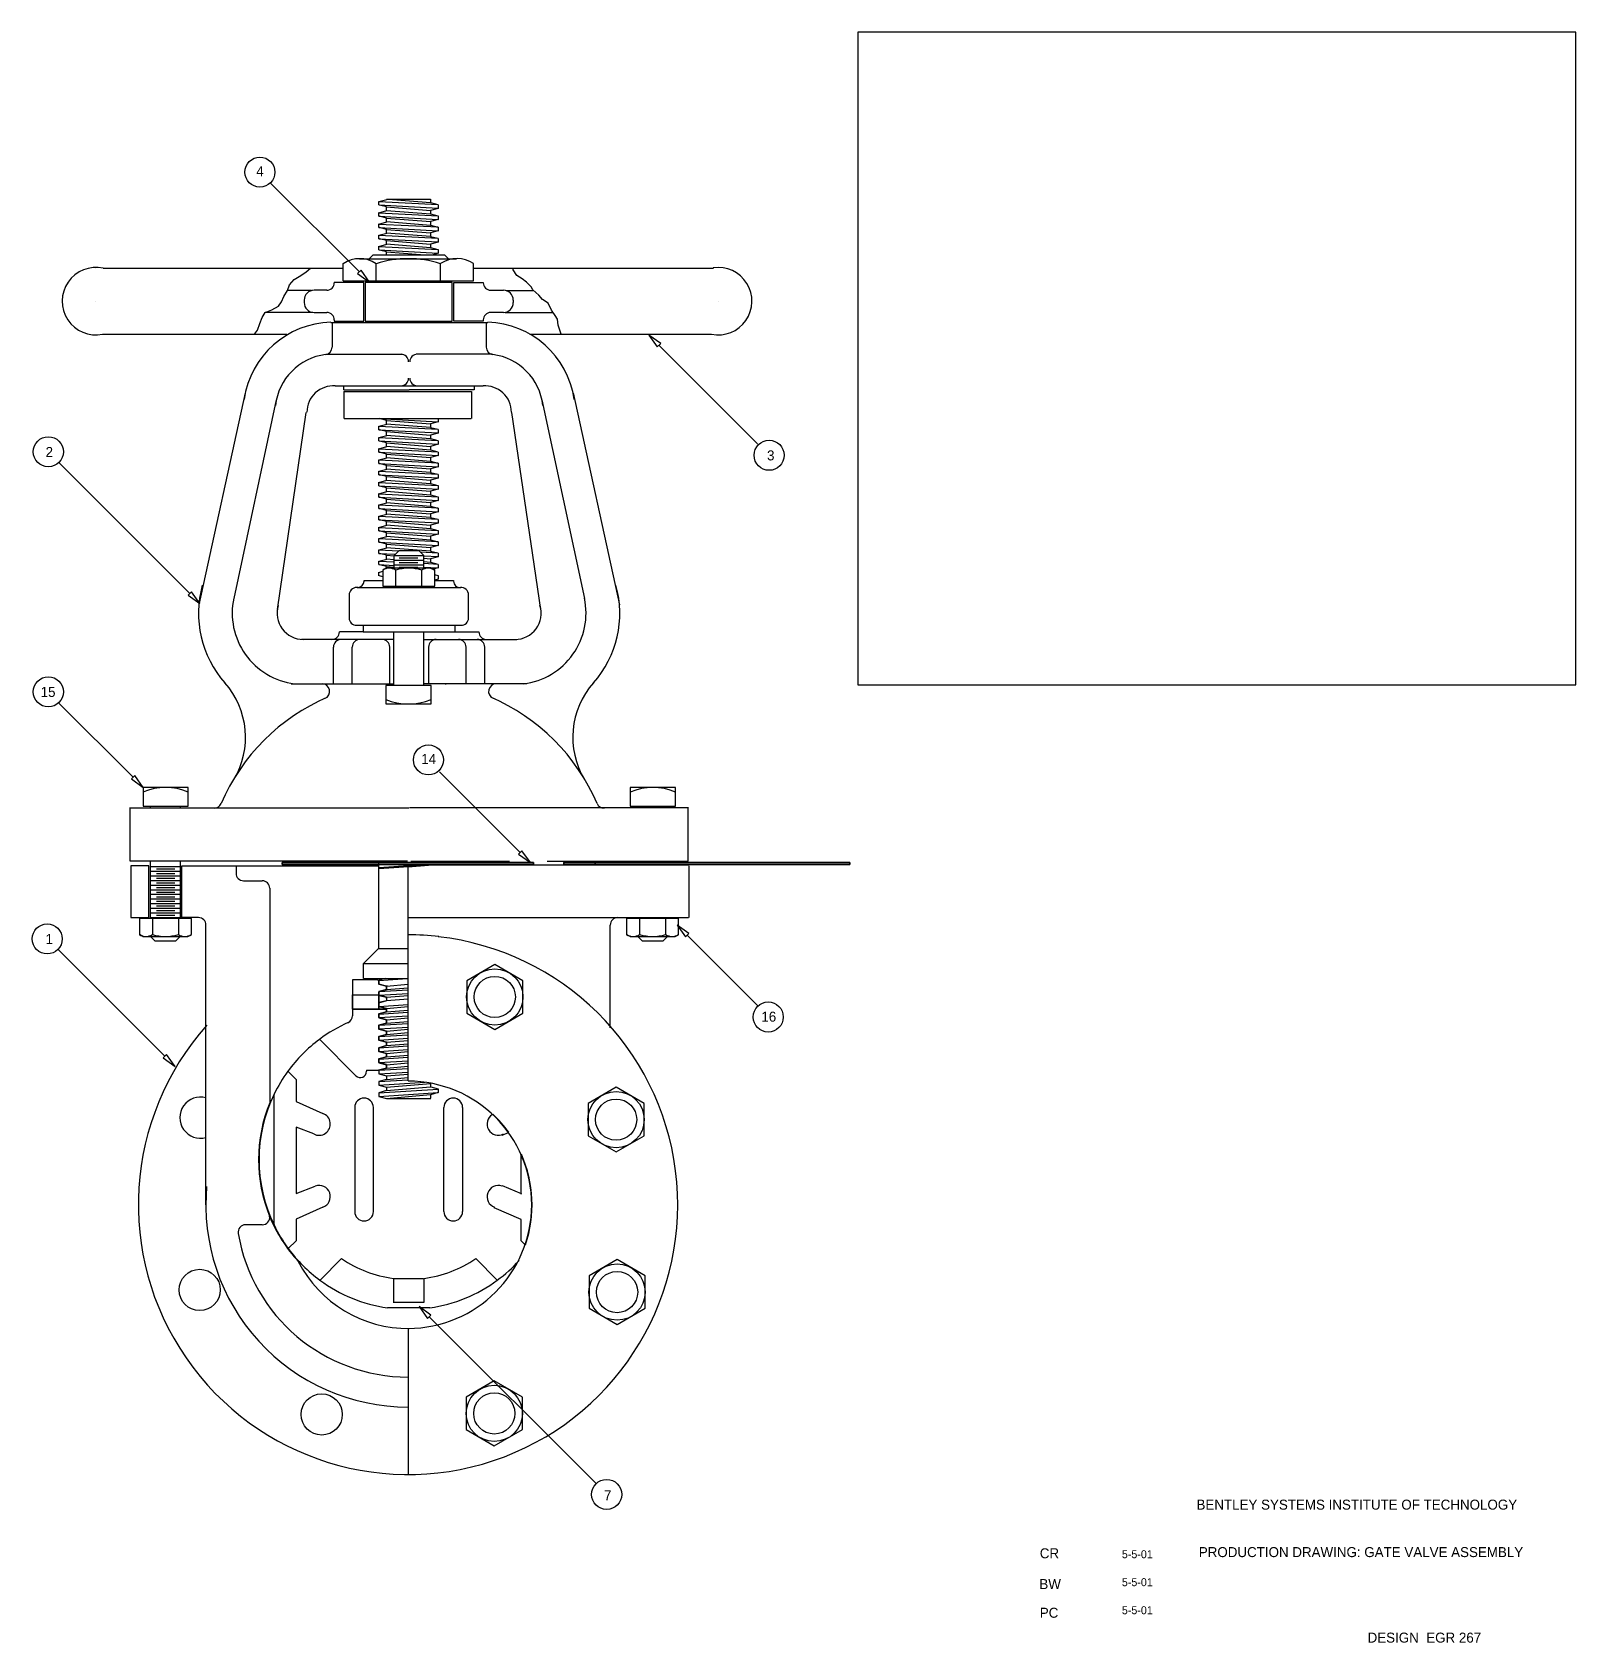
# Model space of a CAD drawing. Extents: x 2.2 to 32.8, y 1 to 21.2.
# Drawn here: x 13.45 to 32.76, y 1.01 to 21.16 of the extents above; entities that cross this region are included whole.
import ezdxf

# ---------------------------------------------------------------- set-up
doc = ezdxf.new("R2010")
doc.units = 0
for name, color, linetype in [('Body', 7, 'Continuous'), ('Bolts', 7, 'Continuous'), ('BOM', 7, 'Continuous'), ('Border', 7, 'Continuous'), ('Border_outline', 7, 'Continuous'), ('ClipShape', 7, 'Continuous'), ('level63', 7, 'Continuous'), ('Packing G', 7, 'Continuous'), ('Seals', 7, 'Continuous'), ('Stem', 7, 'Continuous'), ('TitleBlock', 7, 'Continuous'), ('TitleBlockText', 7, 'Continuous')]:
    doc.layers.add(name, color=color, linetype=linetype)

msp = doc.modelspace()

# ---------------------------------------------------------------- linework, layer by layer
at = {"layer": 'Body'}
for p, q in [((15.997, 10.732), (17.774, 10.732)), ((21.658, 10.739), (18.145, 10.739)), ((18.145, 10.739), (18.145, 9.035)), ((21.663, 10.732), (21.663, 10.085)), ((16.091, 10.545), (16.325, 10.545)), ((16.419, 10.451), (16.419, 7.767)), ((18.152, 10.085), (21.661, 10.085)), ((15.621, 6.491), (15.621, 9.991)), ((20.68, 8.706), (20.68, 9.991)), ((18.145, 9.035), (18.145, 8.042)), ((15.629, 6.72), (15.621, 6.491)), ((16.419, 6.345), (16.419, 6.334)), ((16.325, 6.241), (16.117, 6.241)), ((18.15, 4.945), (18.15, 4.335)), ((18.15, 4.335), (18.15, 3.96)), ((18.15, 3.96), (18.15, 3.116))]:
    msp.add_line(p, q, dxfattribs=at)
msp.add_lwpolyline([(14.68, 10.732), (14.68, 10.085), (14.907, 10.085), (14.907, 10.732)], close=True, dxfattribs=at)
msp.add_lwpolyline([(15.527, 10.085), (15.318, 10.085), (15.318, 10.087), (15.318, 10.731), (15.318, 10.732), (15.997, 10.732), (15.997, 10.639)], dxfattribs=at)
for centre in [(15.542, 5.425), (17.069, 3.867)]:
    msp.add_circle(centre, 0.258, dxfattribs=at)
for centre, radius, start, end in [((16.091, 10.639), 0.0938, 180, 270), ((16.325, 10.451), 0.0938, 0, 90), ((15.527, 9.991), 0.0938, 0, 90), ((20.774, 9.991), 0.0938, 90, 180), ((18.15, 6.491), 3.375, 138.2683, 83.5769), ((18.152, 6.494), 3.375, 83.4661, 90), ((18.15, 6.491), 3.375, 120.7359, 120.8594), ((18.15, 6.491), 1.547, 270, 90), ((15.552, 7.581), 0.258, 74.5036, 285.4964), ((18.162, 7.056), 1.883, 157.8143, 202.1099), ((18.15, 6.491), 2.531, 174.8091, 270), ((16.325, 6.334), 0.0938, 270, 8.1139), ((18.162, 7.056), 1.883, 202.1099, 222.6303), ((16.117, 6.147), 0.0938, 90, 189.6138), ((18.15, 6.491), 2.156, 189.6138, 270), ((18.152, 6.489), 1.547, 207.2388, 270.6204)]:
    msp.add_arc(centre, radius, start, end, dxfattribs=at)
at = {"layer": 'Bolts'}
for p, q in [((17.338, 18.052), (17.338, 18.267)), ((17.544, 18.329), (18.754, 18.329)), ((17.75, 18.052), (17.75, 18.267)), ((18.557, 18.052), (18.557, 18.267)), ((18.969, 18.052), (18.969, 18.267)), ((17.338, 18.052), (18.969, 18.052)), ((17.975, 14.616), (18.037, 14.678)), ((17.975, 14.616), (18.344, 14.616)), ((17.975, 14.457), (17.975, 14.616)), ((17.975, 14.558), (18.344, 14.558)), ((18.038, 14.678), (18.284, 14.678)), ((18.038, 14.587), (18.271, 14.587)), ((18.038, 14.529), (18.271, 14.529)), ((18.345, 14.617), (18.284, 14.678)), ((18.345, 14.457), (18.345, 14.616)), ((17.875, 14.456), (17.832, 14.431)), ((17.833, 14.433), (17.833, 14.232)), ((18.441, 14.456), (17.875, 14.456)), ((17.975, 14.5), (18.344, 14.5)), ((17.995, 14.232), (17.995, 14.431)), ((18.038, 14.471), (18.271, 14.471)), ((18.321, 14.232), (18.321, 14.431)), ((18.441, 14.456), (18.483, 14.432)), ((18.483, 14.232), (18.483, 14.433)), ((17.833, 14.232), (18.483, 14.232)), ((17.973, 14.213), (17.973, 14.224)), ((18.344, 14.224), (18.344, 14.213)), ((17.973, 12.989), (17.973, 13.661)), ((18.344, 13.661), (18.344, 12.989)), ((18.438, 12.989), (17.871, 12.989)), ((17.871, 12.989), (17.871, 12.757)), ((18.438, 12.757), (18.438, 12.989)), ((17.871, 12.757), (18.438, 12.757)), ((15.4, 11.712), (14.833, 11.712)), ((14.833, 11.712), (14.833, 11.479)), ((15.4, 11.479), (15.4, 11.712)), ((21.497, 11.712), (20.93, 11.712)), ((20.93, 11.712), (20.93, 11.479)), ((21.497, 11.479), (21.497, 11.712)), ((14.833, 11.479), (15.4, 11.479)), ((14.927, 11.458), (14.927, 11.479)), ((15.298, 11.479), (15.298, 11.458)), ((20.93, 11.479), (21.497, 11.479)), ((21.024, 11.46), (21.024, 11.479)), ((21.395, 11.479), (21.395, 11.46)), ((14.927, 10.073), (14.927, 10.791)), ((15.298, 10.72), (14.927, 10.72)), ((15.233, 10.691), (15, 10.691)), ((15.298, 10.791), (15.298, 10.073)), ((15.298, 10.662), (14.927, 10.662)), ((15.298, 10.604), (14.927, 10.604)), ((15.298, 10.546), (14.927, 10.546)), ((15.298, 10.487), (14.927, 10.487)), ((15.233, 10.633), (15, 10.633)), ((15.233, 10.575), (15, 10.575)), ((15.233, 10.516), (15, 10.516)), ((15.298, 10.429), (14.927, 10.429)), ((15.298, 10.371), (14.927, 10.371)), ((15.298, 10.314), (14.927, 10.314)), ((15.233, 10.458), (15, 10.458)), ((15.233, 10.4), (15, 10.4)), ((15, 10.343), (15.233, 10.343)), ((15.233, 10.285), (15, 10.285)), ((15.298, 10.256), (14.927, 10.256)), ((15.298, 10.198), (14.927, 10.198)), ((15.298, 10.14), (14.927, 10.14)), ((15.298, 10.082), (14.927, 10.082)), ((15.233, 10.227), (15, 10.227)), ((15.233, 10.169), (15, 10.169)), ((15.233, 10.111), (15, 10.111)), ((21.024, 10.073), (21.024, 10.085)), ((21.395, 10.082), (21.024, 10.082)), ((21.395, 10.085), (21.395, 10.073)), ((14.788, 10.073), (14.788, 9.872)), ((15.438, 10.073), (14.788, 10.073)), ((14.95, 10.073), (14.95, 9.874)), ((15.275, 10.073), (15.275, 9.876)), ((15.438, 9.872), (15.438, 10.073)), ((20.885, 10.073), (20.885, 9.872)), ((21.535, 10.073), (20.885, 10.073)), ((21.047, 10.073), (21.047, 9.871)), ((21.372, 10.073), (21.372, 9.872)), ((21.535, 9.872), (21.535, 10.073)), ((14.83, 9.848), (14.788, 9.873)), ((14.83, 9.848), (15.395, 9.848)), ((14.927, 9.848), (14.985, 9.79)), ((15.24, 9.79), (14.985, 9.79)), ((15.298, 9.848), (15.24, 9.79)), ((15.395, 9.848), (15.439, 9.874)), ((20.927, 9.848), (20.885, 9.873)), ((20.927, 9.848), (21.492, 9.848)), ((21.024, 9.848), (21.082, 9.79)), ((21.337, 9.79), (21.082, 9.79)), ((21.395, 9.848), (21.337, 9.79)), ((21.492, 9.848), (21.536, 9.874))]:
    msp.add_line(p, q, dxfattribs=at)
for points in [[(18.884, 9.294), (18.884, 8.888), (19.235, 8.685), (19.587, 8.888), (19.587, 9.294), (19.235, 9.497)], [(20.402, 7.759), (20.402, 7.354), (20.753, 7.151), (21.105, 7.354), (21.105, 7.759), (20.753, 7.962)], [(20.414, 5.601), (20.414, 5.195), (20.765, 4.992), (21.117, 5.195), (21.117, 5.601), (20.765, 5.804)], [(19.229, 3.474), (19.58, 3.677), (19.58, 4.083), (19.229, 4.286), (18.877, 4.083), (18.877, 3.677)]]:
    msp.add_lwpolyline(points, close=True, dxfattribs=at)
for centre, radius in [((19.235, 9.091), 0.352), ((19.235, 9.091), 0.258), ((20.753, 7.556), 0.352), ((20.753, 7.556), 0.258), ((20.765, 5.398), 0.352), ((20.765, 5.398), 0.258), ((19.229, 3.88), 0.352), ((19.229, 3.88), 0.258)]:
    msp.add_circle(centre, radius, dxfattribs=at)
for centre, radius, start, end in [((17.544, 17.959), 0.37, 56.1665, 123.8335), ((18.153, 17.001), 1.328, 72.3281, 107.6719), ((18.763, 17.96), 0.37, 56.1112, 123.8888), ((17.914, 14.302), 0.154, 58.1296, 121.8704), ((18.158, 13.875), 0.581, 73.7417, 106.2583), ((18.402, 14.302), 0.154, 58.1296, 121.8704), ((18.155, 13.478), 0.721, 246.8309, 293.1691), ((15.116, 10.991), 0.721, 66.8309, 113.1691), ((21.213, 10.991), 0.721, 66.8309, 113.1691), ((14.869, 10.002), 0.154, 238.1296, 301.8704), ((15.113, 10.429), 0.581, 253.7417, 286.2583), ((15.357, 10.002), 0.154, 238.1296, 301.8704), ((20.966, 10.002), 0.154, 238.1296, 301.8704), ((21.21, 10.429), 0.581, 253.7417, 286.2583), ((21.453, 10.002), 0.154, 238.1296, 301.8704)]:
    msp.add_arc(centre, radius, start, end, dxfattribs=at)
at = {"layer": 'BOM'}
for p, q in [((17.54, 18.163), (16.427, 19.275)), ((21.289, 17.245), (22.522, 16.014)), ((15.417, 14.14), (13.775, 15.781)), ((14.709, 11.841), (13.777, 12.773)), ((19.553, 10.9), (18.545, 11.908)), ((15.107, 8.349), (13.767, 9.688)), ((21.643, 9.863), (22.526, 8.981)), ((18.414, 5.089), (20.502, 3.002))]:
    msp.add_line(p, q, dxfattribs=at)
for points in [[(23.778, 12.998), (32.762, 12.998), (32.762, 21.163), (23.778, 21.163)], [(17.561, 18.184), (17.519, 18.142), (17.668, 18.036)], [(21.268, 17.224), (21.311, 17.267), (21.162, 17.373)], [(15.438, 14.161), (15.396, 14.119), (15.544, 14.013)], [(14.73, 11.863), (14.688, 11.82), (14.836, 11.714)], [(19.575, 10.921), (19.532, 10.878), (19.681, 10.772)], [(21.622, 9.842), (21.665, 9.884), (21.516, 9.99)], [(15.128, 8.37), (15.086, 8.328), (15.235, 8.222)], [(18.393, 5.067), (18.435, 5.11), (18.287, 5.216)]]:
    msp.add_lwpolyline(points, close=True, dxfattribs=at)
for centre in [(16.296, 19.412), (13.648, 15.913), (22.668, 15.869), (13.648, 12.909), (18.405, 12.057), (13.634, 9.817), (22.657, 8.84), (20.635, 2.866)]:
    msp.add_circle(centre, 0.188, dxfattribs=at)
at = {"layer": 'Border_outline'}
for p, q in [((17.667, 18.33), (17.712, 18.376)), ((17.712, 18.376), (18.606, 18.376)), ((18.652, 18.33), (18.606, 18.376)), ((17.614, 18.033), (17.614, 17.549)), ((18.703, 18.033), (17.614, 18.033)), ((18.703, 17.549), (18.703, 18.033)), ((17.614, 17.549), (18.703, 17.549)), ((17.347, 16.667), (18.942, 16.667)), ((17.348, 16.669), (17.348, 16.328)), ((18.943, 16.669), (18.943, 16.328)), ((17.349, 16.33), (18.941, 16.33))]:
    msp.add_line(p, q, dxfattribs=at)
at = {"layer": 'ClipShape'}
for p, q in [((14.243, 18.211), (14.243, 18.211)), ((14.334, 18.211), (17.326, 18.211)), ((16.807, 18.12), (16.875, 18.165)), ((16.875, 18.165), (16.928, 18.21)), ((18.968, 18.211), (21.97, 18.211)), ((19.464, 18.188), (19.457, 18.21)), ((19.51, 18.12), (19.464, 18.188)), ((16.642, 17.932), (16.664, 18)), ((16.664, 18), (16.724, 18.067)), ((16.724, 18.067), (16.807, 18.12)), ((17.596, 18.033), (17.227, 18.033)), ((17.227, 18.033), (17.227, 18.028)), ((17.596, 17.549), (17.596, 18.033)), ((18.721, 17.549), (18.721, 18.033)), ((18.721, 18.033), (19.09, 18.033)), ((19.09, 18.033), (19.09, 18.028)), ((19.577, 18.075), (19.51, 18.12)), ((19.63, 18.037), (19.577, 18.075)), ((19.69, 17.977), (19.63, 18.037)), ((19.713, 17.94), (19.69, 17.977)), ((19.788, 17.872), (19.713, 17.94)), ((14.243, 17.797), (14.243, 17.797)), ((16.446, 17.691), (16.529, 17.736)), ((16.529, 17.736), (16.566, 17.789)), ((16.566, 17.789), (16.596, 17.857)), ((16.596, 17.857), (16.642, 17.932)), ((16.943, 17.932), (16.642, 17.932)), ((16.85, 17.809), (16.85, 17.781)), ((17.133, 17.934), (16.975, 17.934)), ((19.184, 17.934), (19.342, 17.934)), ((19.382, 17.932), (19.72, 17.932)), ((19.467, 17.809), (19.467, 17.781)), ((19.833, 17.819), (19.788, 17.872)), ((19.901, 17.774), (19.833, 17.819)), ((19.946, 17.684), (19.901, 17.774)), ((22.031, 17.797), (22.031, 17.797)), ((16.295, 17.518), (16.325, 17.594)), ((16.325, 17.594), (16.363, 17.654)), ((16.363, 17.654), (16.446, 17.691)), ((16.958, 17.654), (16.363, 17.654)), ((16.975, 17.656), (17.133, 17.656)), ((17.227, 17.562), (17.227, 17.549)), ((17.227, 17.549), (17.596, 17.549)), ((19.09, 17.549), (18.721, 17.549)), ((19.09, 17.562), (19.09, 17.549)), ((19.342, 17.656), (19.184, 17.656)), ((19.366, 17.654), (19.961, 17.654)), ((19.991, 17.616), (19.946, 17.684)), ((20.021, 17.571), (19.991, 17.616)), ((20.029, 17.496), (20.021, 17.571)), ((14.326, 17.383), (16.634, 17.383)), ((16.228, 17.383), (16.265, 17.436)), ((16.265, 17.436), (16.295, 17.518)), ((17.199, 17.383), (17.2, 17.383)), ((19.674, 17.383), (21.948, 17.383)), ((20.051, 17.436), (20.029, 17.496)), ((20.067, 17.383), (20.051, 17.436))]:
    msp.add_line(p, q, dxfattribs=at)
for centre, radius, start, end in [((14.243, 17.797), 0.422, 77.505, 281.2984), ((22.031, 17.797), 0.422, 258.6902, 98.5365), ((17.133, 18.028), 0.0938, 270, 0), ((19.184, 18.028), 0.0938, 180, 270), ((16.975, 17.809), 0.125, 90, 180), ((16.975, 17.781), 0.125, 180, 270), ((19.342, 17.809), 0.125, 0, 90), ((19.342, 17.781), 0.125, 270, 0), ((17.133, 17.562), 0.0938, 0, 90), ((19.184, 17.562), 0.0938, 90, 180)]:
    msp.add_arc(centre, radius, start, end, dxfattribs=at)
at = {"layer": 'level63'}
for p, q in [((16.576, 10.774), (16.576, 10.747)), ((19.719, 10.774), (16.576, 10.774)), ((16.576, 10.747), (19.719, 10.747)), ((19.719, 10.747), (19.719, 10.774)), ((20.099, 10.777), (20.099, 10.747)), ((20.491, 10.774), (20.1, 10.774)), ((20.1, 10.748), (20.491, 10.748)), ((20.491, 10.748), (20.491, 10.774)), ((23.676, 10.774), (20.492, 10.774)), ((20.492, 10.774), (20.492, 10.747)), ((20.492, 10.747), (23.676, 10.747)), ((23.676, 10.747), (23.676, 10.774))]:
    msp.add_line(p, q, dxfattribs=at)
for points in [[(16.576, 10.774), (19.719, 10.774), (19.719, 10.747), (16.576, 10.747)], [(20.1, 10.774), (20.491, 10.774), (20.491, 10.748), (20.1, 10.748)], [(20.492, 10.774), (23.676, 10.774), (23.676, 10.747), (20.492, 10.747)]]:
    msp.add_lwpolyline(points, close=True, dxfattribs=at)
at = {"layer": 'Packing G'}
for p, q in [((17.412, 14.121), (17.412, 13.835)), ((17.521, 14.215), (17.506, 14.215)), ((17.512, 14.213), (18.811, 14.213)), ((17.599, 14.293), (17.599, 14.302)), ((17.599, 14.302), (17.833, 14.302)), ((18.485, 14.302), (18.72, 14.302)), ((18.72, 14.302), (18.72, 14.292)), ((18.907, 13.835), (18.907, 14.121)), ((17.506, 13.742), (18.813, 13.742)), ((17.587, 13.742), (17.587, 13.658)), ((18.737, 13.742), (18.737, 13.658)), ((17.588, 13.661), (18.739, 13.661))]:
    msp.add_line(p, q, dxfattribs=at)
for centre, radius, start, end in [((17.506, 14.121), 0.0938, 90, 180), ((17.521, 14.293), 0.0781, 270, 0), ((18.798, 14.292), 0.0781, 180, 274.9957), ((18.813, 14.121), 0.0938, 0, 94.9957), ((17.506, 13.835), 0.0938, 180, 270), ((18.813, 13.835), 0.0938, 270, 0)]:
    msp.add_arc(centre, radius, start, end, dxfattribs=at)
at = {"layer": 'Seals'}
for p, q in [((17.458, 9.119), (17.785, 9.119)), ((17.458, 8.939), (17.875, 8.939))]:
    msp.add_line(p, q, dxfattribs=at)
for points in [[(17.454, 9.119), (17.783, 9.119), (17.783, 8.938), (17.454, 8.938)], [(17.783, 9.111), (17.878, 9.087), (17.878, 9.044), (17.783, 9.02)], [(17.783, 8.971), (17.878, 8.946), (17.878, 8.938), (17.783, 8.938)]]:
    msp.add_lwpolyline(points, close=True, dxfattribs=at)
at = {"layer": 'Stem'}
for p, q in [((17.784, 19.045), (17.883, 19.071)), ((17.784, 19.001), (17.784, 19.046)), ((17.784, 19.045), (18.526, 19.008)), ((17.784, 19.001), (18.526, 18.96)), ((17.878, 18.977), (17.794, 19)), ((17.878, 18.933), (17.878, 18.979)), ((17.878, 18.977), (18.432, 18.933)), ((17.879, 19.072), (18.431, 19.072)), ((17.953, 19.069), (18.432, 19.031)), ((18.432, 19.072), (18.432, 19.03)), ((18.432, 19.03), (18.522, 19.006)), ((18.526, 18.959), (18.432, 18.933)), ((18.526, 19.004), (18.526, 18.959)), ((17.784, 18.904), (17.883, 18.931)), ((17.784, 18.86), (17.784, 18.906)), ((17.784, 18.904), (18.526, 18.867)), ((17.784, 18.86), (18.526, 18.82)), ((17.784, 18.763), (17.883, 18.79)), ((17.784, 18.72), (17.784, 18.765)), ((17.784, 18.763), (18.526, 18.726)), ((17.878, 18.837), (17.794, 18.859)), ((17.878, 18.934), (18.432, 18.891)), ((17.878, 18.793), (17.878, 18.838)), ((17.878, 18.837), (18.432, 18.793)), ((17.878, 18.794), (18.432, 18.75)), ((18.432, 18.934), (18.432, 18.889)), ((18.432, 18.889), (18.522, 18.865)), ((18.526, 18.818), (18.432, 18.793)), ((18.432, 18.794), (18.432, 18.748)), ((18.432, 18.748), (18.522, 18.725)), ((18.526, 18.864), (18.526, 18.818)), ((17.784, 18.72), (18.526, 18.679)), ((17.784, 18.623), (17.883, 18.649)), ((17.784, 18.579), (17.784, 18.624)), ((17.784, 18.623), (18.526, 18.586)), ((17.784, 18.579), (18.526, 18.538)), ((17.878, 18.696), (17.794, 18.718)), ((17.878, 18.555), (17.794, 18.578)), ((17.878, 18.652), (17.878, 18.697)), ((17.878, 18.696), (18.432, 18.652)), ((17.878, 18.653), (18.432, 18.609)), ((17.878, 18.511), (17.878, 18.557)), ((17.878, 18.555), (18.432, 18.511)), ((18.526, 18.678), (18.432, 18.652)), ((18.432, 18.653), (18.432, 18.608)), ((18.432, 18.608), (18.522, 18.584)), ((18.526, 18.723), (18.526, 18.678)), ((18.526, 18.582), (18.526, 18.537)), ((17.784, 18.482), (17.883, 18.509)), ((17.784, 18.438), (17.784, 18.484)), ((17.784, 18.482), (18.526, 18.445)), ((17.784, 18.438), (18.526, 18.398)), ((17.878, 18.415), (17.794, 18.437)), ((17.878, 18.513), (18.432, 18.469)), ((17.878, 18.38), (17.878, 18.416)), ((17.878, 18.415), (18.307, 18.381)), ((18.526, 18.537), (18.432, 18.512)), ((18.432, 18.513), (18.432, 18.467)), ((18.432, 18.467), (18.522, 18.444)), ((18.526, 18.396), (18.463, 18.379)), ((18.526, 18.442), (18.526, 18.396)), ((17.784, 16.329), (18.526, 16.288)), ((17.878, 16.305), (17.794, 16.328)), ((18.526, 16.332), (18.526, 16.287)), ((17.784, 16.232), (17.883, 16.259)), ((17.784, 16.188), (17.784, 16.234)), ((17.784, 16.232), (18.526, 16.195)), ((17.784, 16.188), (18.526, 16.148)), ((17.878, 16.165), (17.794, 16.187)), ((17.878, 16.261), (17.878, 16.307)), ((17.878, 16.305), (18.432, 16.261)), ((17.878, 16.263), (18.432, 16.219)), ((17.878, 16.121), (17.878, 16.166)), ((17.878, 16.165), (18.432, 16.121)), ((18.526, 16.287), (18.432, 16.262)), ((18.432, 16.263), (18.432, 16.217)), ((18.432, 16.217), (18.522, 16.194)), ((18.526, 16.146), (18.432, 16.121)), ((18.526, 16.192), (18.526, 16.146)), ((17.784, 16.092), (17.883, 16.118)), ((17.784, 16.048), (17.784, 16.093)), ((17.784, 16.092), (18.526, 16.054)), ((17.784, 16.048), (18.526, 16.007)), ((17.784, 15.951), (17.883, 15.978)), ((17.784, 15.907), (17.784, 15.952)), ((17.784, 15.951), (18.526, 15.914)), ((17.878, 16.024), (17.794, 16.047)), ((17.878, 16.122), (18.432, 16.078)), ((17.878, 15.98), (17.878, 16.026)), ((17.878, 16.024), (18.432, 15.98)), ((17.878, 15.981), (18.432, 15.937)), ((18.432, 16.122), (18.432, 16.077)), ((18.432, 16.077), (18.522, 16.053)), ((18.526, 16.006), (18.432, 15.98)), ((18.432, 15.981), (18.432, 15.936)), ((18.432, 15.936), (18.522, 15.912)), ((18.526, 16.051), (18.526, 16.006)), ((17.784, 15.907), (18.526, 15.867)), ((17.784, 15.81), (17.883, 15.837)), ((17.784, 15.766), (17.784, 15.812)), ((17.784, 15.81), (18.526, 15.773)), ((17.784, 15.766), (18.526, 15.726)), ((17.878, 15.883), (17.794, 15.906)), ((17.878, 15.743), (17.794, 15.765)), ((17.878, 15.84), (17.878, 15.885)), ((17.878, 15.883), (18.432, 15.84)), ((17.878, 15.841), (18.432, 15.797)), ((17.878, 15.699), (17.878, 15.744)), ((17.878, 15.743), (18.432, 15.699)), ((18.526, 15.865), (18.432, 15.84)), ((18.432, 15.841), (18.432, 15.795)), ((18.432, 15.795), (18.522, 15.772)), ((18.526, 15.724), (18.432, 15.699)), ((18.526, 15.91), (18.526, 15.865)), ((18.526, 15.77), (18.526, 15.724)), ((17.784, 15.67), (17.883, 15.696)), ((17.784, 15.626), (17.784, 15.671)), ((17.784, 15.67), (18.526, 15.633)), ((17.784, 15.626), (18.526, 15.585)), ((17.784, 15.529), (17.883, 15.556)), ((17.784, 15.485), (17.784, 15.531)), ((17.784, 15.529), (18.526, 15.492)), ((17.878, 15.602), (17.794, 15.625)), ((17.878, 15.7), (18.432, 15.656)), ((17.878, 15.558), (17.878, 15.604)), ((17.878, 15.602), (18.432, 15.558)), ((17.878, 15.559), (18.432, 15.516)), ((18.432, 15.7), (18.432, 15.655)), ((18.432, 15.655), (18.522, 15.631)), ((18.526, 15.584), (18.432, 15.558)), ((18.432, 15.559), (18.432, 15.514)), ((18.526, 15.629), (18.526, 15.584)), ((17.784, 15.485), (18.526, 15.445)), ((17.784, 15.388), (17.883, 15.415)), ((17.784, 15.345), (17.784, 15.39)), ((17.784, 15.388), (18.526, 15.351)), ((17.784, 15.345), (18.526, 15.304)), ((17.878, 15.462), (17.794, 15.484)), ((17.878, 15.321), (17.794, 15.343)), ((17.878, 15.418), (17.878, 15.463)), ((17.878, 15.462), (18.432, 15.418)), ((17.878, 15.419), (18.432, 15.375)), ((17.878, 15.277), (17.878, 15.322)), ((17.878, 15.321), (18.432, 15.277)), ((18.432, 15.514), (18.522, 15.49)), ((18.526, 15.443), (18.432, 15.418)), ((18.432, 15.419), (18.432, 15.373)), ((18.432, 15.373), (18.522, 15.35)), ((18.526, 15.489), (18.526, 15.443)), ((18.526, 15.348), (18.526, 15.303)), ((17.784, 15.248), (17.883, 15.274)), ((17.784, 15.204), (17.784, 15.249)), ((17.784, 15.248), (18.526, 15.211)), ((17.784, 15.204), (18.526, 15.163)), ((17.784, 15.107), (17.883, 15.134)), ((17.878, 15.18), (17.794, 15.203)), ((17.878, 15.278), (18.432, 15.234)), ((17.878, 15.136), (17.878, 15.182)), ((17.878, 15.18), (18.432, 15.136)), ((17.878, 15.138), (18.432, 15.094)), ((18.526, 15.303), (18.432, 15.277)), ((18.432, 15.278), (18.432, 15.233)), ((18.432, 15.233), (18.522, 15.209)), ((18.526, 15.162), (18.432, 15.137)), ((18.432, 15.138), (18.432, 15.092)), ((18.526, 15.207), (18.526, 15.162)), ((17.784, 15.063), (17.784, 15.109)), ((17.784, 15.107), (18.526, 15.07)), ((17.784, 15.063), (18.526, 15.023)), ((17.784, 14.967), (17.883, 14.993)), ((17.784, 14.923), (17.784, 14.968)), ((17.784, 14.967), (18.526, 14.929)), ((17.784, 14.923), (18.526, 14.882)), ((17.878, 15.04), (17.794, 15.062)), ((17.878, 14.899), (17.794, 14.922)), ((17.878, 14.996), (17.878, 15.041)), ((17.878, 15.04), (18.432, 14.996)), ((17.878, 14.997), (18.432, 14.953)), ((18.432, 15.092), (18.522, 15.069)), ((18.526, 15.021), (18.432, 14.996)), ((18.432, 14.997), (18.432, 14.952)), ((18.432, 14.952), (18.522, 14.928)), ((18.526, 15.067), (18.526, 15.021)), ((18.526, 14.926), (18.526, 14.881)), ((17.784, 14.826), (17.883, 14.853)), ((17.784, 14.782), (17.784, 14.827)), ((17.784, 14.826), (18.526, 14.789)), ((17.784, 14.782), (18.526, 14.742)), ((17.784, 14.685), (17.883, 14.712)), ((17.878, 14.758), (17.794, 14.781)), ((17.878, 14.855), (17.878, 14.901)), ((17.878, 14.899), (18.432, 14.855)), ((17.878, 14.856), (18.432, 14.812)), ((17.878, 14.715), (17.878, 14.76)), ((17.878, 14.758), (18.432, 14.715)), ((17.878, 14.716), (18.432, 14.672)), ((18.526, 14.881), (18.432, 14.855)), ((18.432, 14.856), (18.432, 14.811)), ((18.432, 14.811), (18.522, 14.787)), ((18.526, 14.74), (18.432, 14.715)), ((18.432, 14.716), (18.432, 14.67)), ((18.526, 14.785), (18.526, 14.74)), ((17.784, 14.641), (17.784, 14.687)), ((17.784, 14.685), (18.033, 14.673)), ((17.784, 14.641), (17.987, 14.63)), ((17.784, 14.545), (17.883, 14.571)), ((17.784, 14.501), (17.784, 14.546)), ((17.784, 14.545), (17.974, 14.535)), ((17.878, 14.618), (17.794, 14.64)), ((17.878, 14.574), (17.878, 14.619)), ((17.878, 14.618), (17.974, 14.61)), ((17.878, 14.575), (17.974, 14.567)), ((18.302, 14.659), (18.526, 14.648)), ((18.346, 14.611), (18.526, 14.601)), ((18.346, 14.581), (18.432, 14.574)), ((18.346, 14.538), (18.432, 14.531)), ((18.346, 14.517), (18.526, 14.508)), ((18.432, 14.67), (18.522, 14.647)), ((18.526, 14.599), (18.432, 14.574)), ((18.432, 14.575), (18.432, 14.53)), ((18.432, 14.53), (18.522, 14.506)), ((18.526, 14.645), (18.526, 14.599)), ((17.784, 14.501), (17.974, 14.49)), ((17.784, 14.404), (17.833, 14.417)), ((17.784, 14.36), (17.784, 14.406)), ((17.878, 14.477), (17.794, 14.5)), ((17.835, 14.348), (17.794, 14.359)), ((17.878, 14.456), (17.878, 14.479)), ((17.878, 14.477), (17.974, 14.47)), ((18.346, 14.47), (18.526, 14.46)), ((18.526, 14.459), (18.463, 14.442)), ((18.482, 14.376), (18.522, 14.365)), ((18.526, 14.318), (18.483, 14.307)), ((18.526, 14.504), (18.526, 14.459)), ((18.526, 14.364), (18.526, 14.318)), ((17.78, 10.789), (17.78, 9.696)), ((17.783, 10.712), (18.217, 10.739)), ((17.785, 10.697), (18.405, 10.739)), ((18.291, 10.739), (18.137, 10.739)), ((18.404, 10.739), (18.137, 10.739)), ((18.151, 10.718), (18.405, 10.739)), ((18.152, 10.718), (18.398, 10.739)), ((18.153, 10.725), (18.386, 10.739)), ((18.153, 10.726), (18.36, 10.739)), ((18.153, 10.723), (18.346, 10.739)), ((18.153, 10.729), (18.289, 10.739)), ((17.592, 9.508), (17.781, 9.696)), ((17.781, 9.696), (18.152, 9.696)), ((17.592, 9.508), (18.152, 9.508)), ((17.592, 9.321), (17.592, 9.508)), ((17.591, 9.321), (18.152, 9.321)), ((17.783, 9.298), (18.137, 9.321)), ((17.864, 9.321), (17.783, 9.3)), ((17.783, 9.298), (17.783, 9.253)), ((17.783, 9.253), (17.879, 9.227)), ((17.879, 9.185), (17.783, 9.159)), ((17.783, 9.158), (18.152, 9.181)), ((17.783, 9.158), (17.783, 9.112)), ((17.783, 9.157), (17.791, 9.158)), ((17.783, 9.113), (18.152, 9.136)), ((17.783, 9.113), (17.789, 9.113)), ((17.783, 9.112), (17.879, 9.087)), ((17.879, 9.228), (18.153, 9.251)), ((17.879, 9.23), (17.879, 9.185)), ((17.879, 9.185), (18.152, 9.207)), ((17.879, 9.087), (18.152, 9.11)), ((17.879, 9.09), (17.879, 9.044)), ((17.88, 9.229), (17.892, 9.23)), ((17.88, 9.185), (17.89, 9.186)), ((17.88, 9.088), (17.886, 9.088)), ((17.879, 9.044), (17.783, 9.018)), ((17.783, 9.017), (17.783, 8.972)), ((17.783, 8.972), (18.152, 8.996)), ((17.783, 8.972), (17.879, 8.946)), ((17.879, 8.904), (17.783, 8.878)), ((17.783, 8.876), (18.152, 8.9)), ((17.783, 8.876), (17.783, 8.831)), ((17.879, 9.045), (18.153, 9.067)), ((17.879, 8.947), (18.152, 8.97)), ((17.879, 8.949), (17.879, 8.904)), ((17.879, 8.904), (18.152, 8.926)), ((17.88, 9.046), (17.886, 9.046)), ((17.783, 8.832), (18.152, 8.855)), ((17.783, 8.831), (17.879, 8.805)), ((17.879, 8.763), (17.783, 8.737)), ((17.783, 8.736), (18.153, 8.759)), ((17.783, 8.736), (17.783, 8.69)), ((17.783, 8.691), (18.151, 8.714)), ((17.783, 8.69), (17.879, 8.665)), ((17.879, 8.806), (18.152, 8.829)), ((17.879, 8.808), (17.879, 8.763)), ((17.879, 8.763), (18.152, 8.786)), ((17.879, 8.665), (18.152, 8.688)), ((17.879, 8.668), (17.879, 8.622)), ((17.879, 8.622), (17.783, 8.596)), ((17.783, 8.595), (18.152, 8.618)), ((17.783, 8.595), (17.783, 8.55)), ((17.783, 8.55), (18.151, 8.574)), ((17.783, 8.55), (17.879, 8.524)), ((17.879, 8.482), (17.783, 8.456)), ((17.783, 8.454), (18.152, 8.478)), ((17.879, 8.623), (18.152, 8.645)), ((17.879, 8.525), (18.152, 8.548)), ((17.879, 8.527), (17.879, 8.482)), ((17.879, 8.482), (18.152, 8.504)), ((17.783, 8.454), (17.783, 8.409)), ((17.783, 8.41), (18.153, 8.433)), ((17.783, 8.409), (17.879, 8.383)), ((17.879, 8.341), (17.783, 8.315)), ((17.783, 8.314), (18.153, 8.337)), ((17.783, 8.314), (17.783, 8.268)), ((17.783, 8.269), (18.153, 8.292)), ((17.783, 8.268), (17.879, 8.243)), ((17.879, 8.384), (18.152, 8.407)), ((17.879, 8.386), (17.879, 8.341)), ((17.879, 8.342), (18.152, 8.364)), ((17.879, 8.243), (18.153, 8.267)), ((17.879, 8.2), (17.781, 8.174)), ((17.783, 8.173), (18.152, 8.197)), ((17.783, 8.173), (17.783, 8.128)), ((17.783, 8.128), (18.153, 8.152)), ((17.783, 8.128), (17.879, 8.102)), ((17.879, 8.246), (17.879, 8.2)), ((17.879, 8.201), (18.151, 8.223)), ((17.879, 8.103), (18.152, 8.126)), ((17.879, 8.105), (17.879, 8.06)), ((17.879, 8.06), (18.152, 8.082)), ((17.879, 8.06), (17.783, 8.034)), ((17.783, 8.033), (18.152, 8.056)), ((17.783, 8.033), (17.783, 7.987)), ((17.783, 7.988), (18.362, 8.024)), ((17.783, 7.987), (17.879, 7.962)), ((17.783, 7.892), (18.526, 7.939)), ((17.879, 7.919), (17.783, 7.893)), ((17.783, 7.847), (18.526, 7.894)), ((17.783, 7.892), (17.783, 7.847)), ((17.879, 7.962), (18.432, 8.009)), ((17.879, 7.92), (18.432, 7.965)), ((17.879, 7.965), (17.879, 7.919)), ((17.879, 7.822), (18.432, 7.869)), ((18.44, 8.011), (18.431, 8.009)), ((18.526, 7.894), (18.431, 7.868)), ((18.432, 8.009), (18.432, 7.964)), ((18.432, 7.869), (18.432, 7.823)), ((18.434, 7.965), (18.526, 7.94)), ((18.526, 7.939), (18.526, 7.894)), ((17.783, 7.847), (17.879, 7.821)), ((17.879, 7.821), (18.433, 7.821))]:
    msp.add_line(p, q, dxfattribs=at)
at = {"layer": 'TitleBlock'}
for p, q in [((17.042, 8.561), (17.497, 8.106)), ((17.63, 8.174), (17.63, 8.161)), ((16.473, 6.24), (16.473, 7.873)), ((16.749, 7.782), (17.083, 7.633)), ((17.482, 7.708), (17.482, 6.405)), ((17.716, 6.405), (17.716, 7.708)), ((18.598, 6.405), (18.598, 7.708)), ((18.833, 7.708), (18.833, 6.405)), ((19.21, 7.626), (19.205, 7.62)), ((19.328, 7.362), (19.406, 7.395)), ((19.566, 6.308), (19.229, 6.454)), ((19.566, 6.04), (19.613, 5.993)), ((17.048, 5.547), (17.318, 5.817)), ((18.997, 5.817), (19.266, 5.547)), ((17.97, 5.569), (18.344, 5.569)), ((18.422, 5.201), (17.892, 5.201))]:
    msp.add_line(p, q, dxfattribs=at)
for points in [[(17.63, 8.174), (17.781, 8.174), (17.783, 8.175), (17.879, 8.2), (17.879, 8.246), (17.783, 8.269), (17.783, 8.315), (17.879, 8.341), (17.879, 8.383), (17.783, 8.41), (17.783, 8.454), (17.879, 8.482), (17.879, 8.524), (17.783, 8.55), (17.783, 8.596), (17.879, 8.622), (17.879, 8.665), (17.783, 8.69), (17.783, 8.736), (17.879, 8.763), (17.879, 8.805), (17.783, 8.832), (17.783, 8.878), (17.879, 8.904), (17.879, 8.946), (17.783, 8.972), (17.783, 9.017), (17.883, 9.046), (17.879, 9.087), (17.786, 9.113), (17.783, 9.157), (17.879, 9.185), (17.879, 9.227), (17.783, 9.253), (17.783, 9.298), (17.759, 9.307), (17.454, 9.307), (17.454, 8.855)], [(16.646, 8.162), (16.749, 8.058), (16.749, 7.782)], [(16.969, 7.377), (16.749, 7.462), (16.749, 6.631), (16.988, 6.725)], [(19.328, 6.73), (19.565, 6.631), (19.565, 6.622), (19.565, 7.122)], [(17.083, 6.46), (16.749, 6.309), (16.749, 6.041), (16.651, 5.943)], [(19.565, 6.039), (19.565, 6.306), (19.566, 6.308)], [(17.966, 5.569), (17.966, 5.274), (17.965, 5.274), (18.35, 5.274), (18.35, 5.274), (18.35, 5.569)]]:
    msp.add_lwpolyline(points, dxfattribs=at)
for centre, radius, start, end in [((18.16, 7.056), 1.875, 113.8852, 126.6311), ((17.36, 8.855), 0.0938, 293.9759, 0), ((18.16, 7.056), 1.875, 126.6311, 143.8851), ((18.16, 7.056), 1.875, 143.8851, 154.1727), ((17.552, 8.161), 0.0781, 225, 0), ((18.16, 7.056), 1.875, 154.1727, 205.8273), ((17.599, 7.708), 0.117, 0.0603, 179.9397), ((18.715, 7.708), 0.117, 0, 180), ((17.036, 7.501), 0.141, 241.6831, 70.3339), ((19.279, 7.501), 0.141, 121.5467, 298.3169), ((18.15, 6.491), 1.552, 35.7383, 46.9508), ((18.15, 6.491), 1.552, 341.1836, 24.0242), ((17.036, 6.592), 0.141, 289.6661, 109.6661), ((19.279, 6.592), 0.141, 70.3339, 250.3339), ((17.599, 6.405), 0.117, 180, 0), ((18.715, 6.405), 0.117, 180, 0), ((18.16, 7.056), 1.875, 205.8273, 216.4145), ((18.16, 7.056), 1.875, 216.4145, 233.6097), ((18.162, 7.056), 1.5, 235.7331, 262.4797), ((18.152, 7.056), 1.5, 277.5642, 304.2669), ((18.154, 7.056), 1.875, 306.3903, 317.653), ((18.16, 7.056), 1.875, 233.6097, 261.7746), ((18.154, 7.056), 1.875, 278.2254, 306.3903)]:
    msp.add_arc(centre, radius, start, end, dxfattribs=at)
at = {"layer": 'TitleBlockText'}
for p, q in [((17.199, 17.536), (17.199, 17.223)), ((19.127, 17.536), (19.127, 17.223)), ((17.183, 17.532), (19.146, 17.532)), ((17.124, 17.134), (18.074, 17.134)), ((19.203, 17.134), (18.253, 17.134)), ((17.239, 16.738), (19.091, 16.738)), ((17.346, 16.689), (17.346, 16.739)), ((18.98, 16.689), (18.98, 16.739)), ((16.113, 16.65), (15.532, 13.997)), ((16.501, 16.562), (15.969, 14.078)), ((17.347, 16.689), (18.162, 16.689)), ((18.979, 16.689), (18.165, 16.689)), ((19.825, 16.562), (20.357, 14.078)), ((20.214, 16.65), (20.795, 13.997)), ((16.515, 13.94), (16.876, 16.404)), ((19.812, 13.94), (19.45, 16.404)), ((17.975, 13.564), (16.815, 13.564)), ((17.29, 13.661), (17.29, 13.659)), ((17.588, 13.661), (17.29, 13.661)), ((18.341, 13.564), (19.512, 13.564)), ((18.739, 13.661), (19.037, 13.661)), ((19.037, 13.661), (19.037, 13.659)), ((17.217, 13.009), (17.217, 13.47)), ((17.451, 13.009), (17.451, 13.47)), ((17.919, 13.47), (17.919, 13.009)), ((18.407, 13.47), (18.407, 13.009)), ((18.876, 13.009), (18.876, 13.47)), ((19.11, 13.009), (19.11, 13.47)), ((16.689, 13.008), (17.975, 13.008)), ((19.637, 13.008), (18.341, 13.008)), ((14.666, 11.459), (18.158, 11.459)), ((14.673, 10.792), (14.671, 11.461)), ((21.661, 11.459), (18.169, 11.459)), ((21.653, 10.792), (21.656, 11.461)), ((18.142, 10.792), (14.673, 10.792)), ((18.184, 10.792), (19.421, 10.792)), ((19.892, 10.792), (21.653, 10.792))]:
    msp.add_line(p, q, dxfattribs=at)
for centre, radius, start, end in [((17.212, 16.409), 1.125, 91.4359, 171.8487), ((19.115, 16.409), 1.125, 8.1513, 88.3937), ((17.105, 17.223), 0.0938, 277.4437, 0), ((18.062, 17.04), 0.0938, 0, 90), ((18.265, 17.04), 0.0938, 90, 180), ((19.221, 17.223), 0.0938, 180, 262.5563), ((17.212, 16.409), 0.727, 97.4437, 173.4696), ((19.115, 16.409), 0.727, 6.5304, 82.5563), ((17.212, 16.409), 0.328, 85.5203, 180), ((18.062, 16.833), 0.0938, 270, 0), ((18.265, 16.833), 0.0938, 180, 270), ((19.115, 16.409), 0.328, 0, 94.4797), ((17.209, 16.404), 0.328, 179.6424, 179.9611), ((19.117, 16.404), 0.328, 0.0389, 0.3576), ((16.839, 13.892), 1.312, 164.4927, 221.5161), ((19.487, 13.892), 1.312, 318.4839, 15.5073), ((16.84, 13.894), 0.891, 167.7987, 262.9068), ((16.839, 13.892), 0.328, 162.886, 269.9098), ((19.487, 13.892), 0.328, 270.0902, 17.114), ((19.486, 13.894), 0.891, 277.0932, 12.2013), ((17.196, 13.659), 0.0938, 270, 0), ((17.31, 13.47), 0.0938, 90, 180), ((17.545, 13.47), 0.0938, 90, 180), ((17.826, 13.47), 0.0938, 0, 90), ((18.501, 13.47), 0.0938, 90, 180), ((18.782, 13.47), 0.0938, 0, 90), ((19.016, 13.47), 0.0938, 0, 90), ((19.13, 13.659), 0.0938, 180, 270), ((15.085, 12.339), 1.031, 329.2201, 41.5161), ((17.075, 12.915), 0.0938, 293.8608, 90), ((17.699, 13.102), 0.0938, 270, 279.6125), ((18.628, 13.102), 0.0938, 260.3875, 270), ((19.251, 12.915), 0.0938, 90, 246.1392), ((21.242, 12.339), 1.031, 138.4839, 210.7799), ((18.137, 10.514), 2.531, 113.1516, 156.8085), ((18.189, 10.514), 2.531, 23.1915, 66.8484), ((15.724, 11.548), 0.0938, 270, 336.8085), ((20.602, 11.548), 0.0938, 203.1915, 270)]:
    msp.add_arc(centre, radius, start, end, dxfattribs=at)

# ---------------------------------------------------------------- texts
at = {"layer": 'BOM'}
for s, p in [('4  ', (16.25, 19.361)), ('2 ', (13.614, 15.848)), ('3 ', (22.642, 15.805)), ('15 ', (13.552, 12.845)), ('14  ', (18.315, 12.007)), ('1 ', (13.613, 9.754)), ('16 ', (22.571, 8.782)), ('7 ', (20.602, 2.792))]:
    msp.add_text(s, height=0.125, dxfattribs=at).set_placement(p)
at = {"layer": 'Border'}
for s, height, p in [('BENTLEY SYSTEMS INSTITUTE OF TECHNOLOGY', 0.125, (28.016, 2.676)), ('CR', 0.125, (26.055, 2.067)), (' 5-5-01', 0.1, (27.045, 2.068)), ('PRODUCTION DRAWING: GATE VALVE ASSEMBLY', 0.125, (28.045, 2.082)), (' 5-5-01', 0.1, (27.045, 1.718)), ('BW', 0.125, (26.05, 1.682)), ('PC', 0.125, (26.055, 1.323)), (' 5-5-01', 0.1, (27.045, 1.367)), ('DESIGN  EGR 267', 0.125, (30.157, 1.012))]:
    msp.add_text(s, height=height, dxfattribs=at).set_placement(p)

doc.saveas('drawing.dxf')
